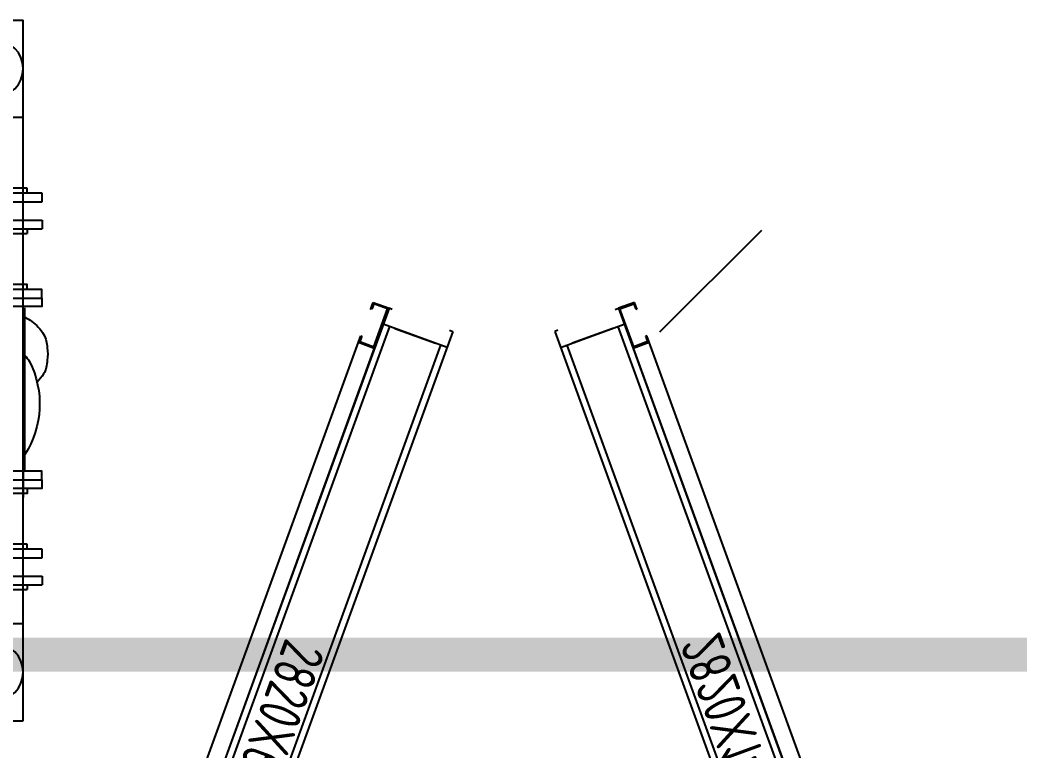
# Model space of a CAD drawing. Extents: x -3080 to 28500, y -1326 to 31609.
# Drawn here: x 2996.5 to 3291.1, y 8601.6 to 8816.8 of the extents above; entities that cross this region are included whole.
import ezdxf
from ezdxf.enums import TextEntityAlignment as Align

# ---------------------------------------------------------------- set-up
doc = ezdxf.new("R2010")
doc.units = 0
doc.header["$LTSCALE"] = 100
for name, pattern in [('188K-SM-03-F05-ARCH-PA-Y2257103$0$DASHED', [19.049999999999997, 12.7, -6.35]), ('188K-SM-03-F05-MECH-DCC-Y2257103$0$XFM1Q20-200k$0$CENTER', [2, 1.25, -0.25, 0.25, -0.25]), ('188K-SM-07-F10-MECH-CR PIPE-Y2257103$0$XFM1Q20-200k$0$CENTER', [2, 1.25, -0.25, 0.25, -0.25])]:
    doc.linetypes.add(name, pattern=pattern)
for name, color, linetype in [('0-xref', 8, 'Continuous'), ('188K-SM-03-F05-ARCH-PA-Y2257103$0$K-DIivder-3.5', 53, '188K-SM-03-F05-ARCH-PA-Y2257103$0$DASHED'), ('188K-SM-03-F05-MECH-DCC-Y2257103$0$00_DCC', 7, 'Continuous'), ('188K-SM-03-F05-MECH-DCC-Y2257103$0$XFM1Q20-200k$0$U-PCW-V', 2, 'Continuous'), ('188K-SM-07-F10-MECH-CR PIPE-Y2257103$0$00_DCC', 7, 'Continuous'), ('188K-SM-07-F10-MECH-CR PIPE-Y2257103$0$XFM1Q20-200k$0$U-PCW-V', 2, 'Continuous'), ('X-S-FAB-L05$0$S-鋼柱', 8, 'Continuous')]:
    doc.layers.add(name, color=color, linetype=linetype)
doc.layers.add('X-S-FAB-L05$0$XREF', color=8, linetype='Continuous', lineweight=0)
doc.styles.add('188K-SM-03-F05-MECH-DCC-Y2257103$0$XFM1Q20-200k$0$aa-txt', font='isocp.shx', dxfattribs={"bigfont": 'chineset.shx'})
doc.styles.add('188K-SM-07-F10-MECH-CR PIPE-Y2257103$0$XFM1Q20-200k$0$aa-txt', font='isocp.shx', dxfattribs={"bigfont": 'chineset.shx'})

# ---------------------------------------------------------------- blocks, each defined once
blk = doc.blocks.new('X-S-FAB-L05$0$SC1')
at = {"layer": 'DefPoints'}
blk.add_line((27924.99310389429, 8342.123336292521), (27954.99310389429, 8312.123336292521), dxfattribs=at)
blk = doc.blocks.new('X-S-FAB-L05$0$VC(C)')
at = {"layer": 'X-S-FAB-L05$0$S-鋼柱', "rotation": 90}
blk.add_blockref('X-S-FAB-L05$0$SC1', (11527.12773217627, -19199.99322499678), dxfattribs=at)
blk = doc.blocks.new('X-S-FAB-L05')
at = {"layer": 'X-S-FAB-L05$0$XREF'}
blk.add_blockref('X-S-FAB-L05$0$VC(C)', (0, 0), dxfattribs=at)
blk = doc.blocks.new('188K-SM-03-F05-ARCH-PA-Y2257103')
at = {"layer": '188K-SM-03-F05-ARCH-PA-Y2257103$0$K-DIivder-3.5', "linetype": 'ByBlock', "ltscale": 2, "const_width": 10, "elevation": -6.00908113596964e-08}
blk.add_lwpolyline([(2694.999958383236, 8629.988667243322), (4165.050734134289, 8629.988667243322)], dxfattribs=at)
blk = doc.blocks.new('188K-SM-03-F05-MECH-DCC-Y2257103$0$DCC-3_2.82x0.65')
at = {"layer": '188K-SM-03-F05-MECH-DCC-Y2257103$0$00_DCC'}
for p, q in [((-0.6840402866523618, -1.879385241565615), (0, 0)), ((0, 0), (4.698463103940412, -1.710100716629995)), ((-0.383338654731233, -1.988831684986963), (-0.6840402866523618, -1.879385241565615)), ((0.1912551859691121, -0.4101480823494512), (-0.383338654731233, -1.988831684986963)), ((4.288315026030432, -1.901355912138797), (0.1912551859691121, -0.4101480823494512)), ((0.2319561263752803, -13.04611039409292), (4.288315026030432, -1.901355912138797)), ((4.698463103940412, -1.710100716629995), (0.4232113123580348, -13.45625847645647)), ((-4.324445249357723, -11.72825280548454), (0.3740178545717754, -13.4383535221009)), ((-4.27525179159511, -11.74615775981533), (-3.591211504928651, -9.86677251823994)), ((0.4232113123580348, -13.45625847645647), (-4.27525179159511, -11.74615775981533)), ((-3.29050987300252, -9.97621896167334), (-3.865103713692861, -11.55490256429698)), ((-3.865103713692861, -11.55490256429698), (0.2319561263752803, -13.04611039409292)), ((-3.591211504928651, -9.86677251823994), (-3.29050987300252, -9.97621896167334))]:
    blk.add_line(p, q, dxfattribs=at)
at = {"layer": '188K-SM-03-F05-MECH-DCC-Y2257103$0$00_DCC', "color": 24}
blk.add_line((4.708983383864961, -1.713934165017008), (-91.74517958937895, -266.7056401178102), dxfattribs=at)
at = {"layer": '188K-SM-03-F05-MECH-DCC-Y2257103$0$00_DCC', "color": 40}
for p, q in [((5.648550229477223, -2.05629967529876), (4.708983383864961, -1.713934165017008)), ((4.876289523672312, -7.096499413628635), (-81.99163916164889, -245.7803336893503)), ((23.50032029606336, -8.56124437067524), (-66.44889798180611, -255.7011802568843)), ((21.78849274465028, -13.25907859872314), (2.997155832446879, -6.411768393067405)), ((21.78849274465028, -13.25907859872314), (2.997155832446879, -6.411768393067405)), ((6.383059332598805, -7.645546048172037), (18.40258924449245, -12.02530094361487)), ((22.56075345044019, -8.21887886038894), (23.50032029606336, -8.56124437067524)), ((19.90935905342303, -12.57434757814394), (-66.95856963190136, -251.2581818538747))]:
    blk.add_line(p, q, dxfattribs=at)
at = {"layer": '188K-SM-03-F05-MECH-DCC-Y2257103$0$00_DCC', "color": 3}
for p, q in [((-92.16839090172653, -253.249381641358), (-4.324445249357723, -11.72825280548454)), ((0.3740178545717754, -13.4383535221009), (-87.46992779780794, -254.9594823579819))]:
    blk.add_line(p, q, dxfattribs=at)
at = {"layer": '188K-SM-03-F05-MECH-DCC-Y2257103$0$00_DCC'}
blk.add_lwpolyline([(-0.8343911060301252, -1.824662018588015), (-0.6840402867069315, -1.879385241535601)], dxfattribs=at)
at = {"layer": '188K-SM-03-F05-MECH-DCC-Y2257103$0$00_DCC', "color": 40, "style": '188K-SM-03-F05-MECH-DCC-Y2257103$0$XFM1Q20-200k$0$aa-txt', "width": 0.8}
blk.add_text('2820X650', height=12.49999999999998, rotation=249.9789405678911, dxfattribs=at).set_placement((-28.79800663279684, -125.2623276457091), align=Align.MIDDLE)
blk = doc.blocks.new('188K-SM-03-F05-MECH-DCC-Y2257103$0$DCC-2_2.82x1.4')
at = {"layer": '188K-SM-03-F05-MECH-DCC-Y2257103$0$00_DCC', "color": 4}
for p, q in [((-0.001837781681388151, 25.0111966090094), (262.9981622183295, 25.11008358289791)), ((-0.001837781697759056, 24.01119660899531), (-0.001837781681388151, 25.0111966090094)), ((4.998162218318157, 25.01119660892164), (4.998162217967547, 5.011196608911177)), ((4.998162218318157, 25.01119660892164), (4.998162217967547, 5.011196608911177)), ((4.998162218272682, 23.01119660890936), (258.9981622182913, 23.11008358295976)), ((4.998162218023936, 8.614882196553026), (4.998162218260404, 21.40751102127297)), ((-0.001837782020174927, 6.011196609004855), (-0.001837782036091085, 5.011196609003036)), ((4.998162217996651, 7.011196608915725), (258.9981622180057, 7.110083582966126))]:
    blk.add_line(p, q, dxfattribs=at)
at = {"layer": '188K-SM-03-F05-MECH-DCC-Y2257103$0$00_DCC', "color": 24}
blk.add_line((-0.001837782036091085, 5.011196609003036), (281.9981622179766, 5.110083582553671), dxfattribs=at)
at = {"layer": '188K-SM-03-F05-MECH-DCC-Y2257103$0$00_DCC'}
for p, q in [((-0.001837782040183811, 4.999999662265964), (12.4981613736054, 5.004594117345732)), ((-2.273736754432321e-12, -4.547473508864641e-13), (-0.001837782040183811, 4.999999662265964)), ((12.17827901296369, 4.684476528041159), (0.3182798146899586, 4.680117309070283)), ((0.3182798146899586, 4.680117309070283), (0.3198823606307997, 0.320117589286383)), ((12.17988155890089, 0.3244768082486189), (12.17827901296369, 4.684476528041159)), ((12.4981613736054, 5.004594117345732), (12.4999991556374, 0.004594455063397618)), ((12.50001839744436, -0.04775612569710574), (12.49818061539736, 4.952243536554306)), ((1.999999864894562, 0.0007351128110713034), (-2.273736754432321e-12, -4.547473508864641e-13)), ((0.3198823606307997, 0.320117589286383), (1.999882246853304, 0.3207350840352774)), ((1.999882246853304, 0.3207350840352774), (1.999999864894562, 0.0007351128110713034)), ((10.49988167269476, 0.323859313495177), (12.17988155890089, 0.3244768082486189)), ((10.49999929072646, 0.003859342262330756), (10.49988167269476, 0.323859313495177)), ((12.4999991556374, 0.004594455063397618), (10.49999929072646, 0.003859342262330756))]:
    blk.add_line(p, q, dxfattribs=at)
at = {"layer": '188K-SM-03-F05-MECH-DCC-Y2257103$0$00_DCC', "color": 3}
for p, q in [((12.49818061539736, 4.952243536554306), (269.4981630623333, 5.105489127462533)), ((269.5000008443694, 0.1054894652188523), (12.50001839744436, -0.04775612569710574))]:
    blk.add_line(p, q, dxfattribs=at)
at = {"layer": '188K-SM-03-F05-MECH-DCC-Y2257103$0$00_DCC'}
blk.add_lwpolyline([(2.000058673894728, -0.1592648764458318), (1.999999864885012, 0.0007351127492256637)], dxfattribs=at)
at = {"layer": '188K-SM-03-F05-MECH-DCC-Y2257103$0$00_DCC', "color": 4, "style": '188K-SM-03-F05-MECH-DCC-Y2257103$0$XFM1Q20-200k$0$aa-txt', "width": 0.8}
blk.add_text('2820X1400', height=12.49999999999998, rotation=359.9999999992183, dxfattribs=at).set_placement((127.5517742960401, 15.82784846955064), align=Align.MIDDLE)
blk = doc.blocks.new('188K-SM-03-F05-MECH-DCC-Y2257103$0$XFM1Q20-200k$0$BV-150V-T1')
at = {"color": 0, "linetype": 'ByBlock'}
for p, q in [((-2.700000000013461, 13.97002961120234), (-5.24000000002161, 13.97002961120234)), ((-5.240000000007058, -13.96997038879636), (-5.24000000002161, 13.97002961120234)), ((2.699999999980719, 13.97002961120597), (5.239999999988868, 13.97002961120597)), ((5.239999999988868, 13.97002961120597), (5.239999999988868, -13.96997038879636)), ((-5.24000000002161, 9.60440461120379), (-6.668750000013461, 9.60440461120379)), ((-6.668750000013461, -9.60434538879781), (-6.668750000013461, 9.60440461120379)), ((5.239999999988868, 9.60440461120379), (6.668749999980719, 9.60440461120379)), ((6.668749999980719, 9.60440461120379), (6.668749999980719, -9.60434538879781)), ((2.699999999980719, -8.413755972047511), (-2.700000000013461, -8.413744010154915)), ((-5.240000000007058, -9.60434538879781), (-6.668750000013461, -9.60434538879781)), ((5.239999999988868, -9.60434538879781), (6.668749999980719, -9.60434538879781)), ((-2.700000000013461, -13.96997038879636), (-5.240000000007058, -13.96997038879636)), ((2.699999999980719, -13.96997038879636), (5.239999999988868, -13.96997038879636))]:
    blk.add_line(p, q, dxfattribs=at)
blk.add_lwpolyline([(-2.669350305091939, 7.503234175172111), (-2.669350305062835, 24.03064373923553, -0.9999999999999998), (2.669362216503941, 24.03064373923553), (2.669362216474838, 7.684066537149192, 0.02876528395167714), (2.867619961951277, 4.240789232855604), (3.323998192892759, 0.2908121594446129, -1.044613628072348), (-3.336695325982873, 2.182787284255028e-11), (-2.867609755965532, 4.05994211028883, 0.02876540787758086)], format="xyb", close=True, dxfattribs=at)
for points in [[(-2.699999999998909, 13.97002961120234), (-2.699999999998909, 6.147489991621114)], [(2.69999999999709, 13.97002961120597), (2.700000000000728, 6.32858568613301)], [(-2.699999999998909, -1.960493738435616), (-2.699999999998909, -13.96997038879272)], [(2.700000000004366, -1.96049373842834), (2.700000000009823, -13.96997038879272)]]:
    blk.add_lwpolyline(points, dxfattribs=at)
blk = doc.blocks.new('188K-SM-03-F05-MECH-DCC-Y2257103$0$XFM1Q20-200k$0$YS-06-B')
at = {"layer": '188K-SM-03-F05-MECH-DCC-Y2257103$0$XFM1Q20-200k$0$U-PCW-V', "color": 0}
for p, q in [((54.96874999999682, 8.889999999975771), (6.858750000116288, 8.889999999975771)), ((54.96874999999682, -8.8899999999785), (6.858750000118107, -8.8899999999785))]:
    blk.add_line(p, q, dxfattribs=at)
for points in [[(18.60390202939425, 15.46062992121915, 0.1332561510786462), (14.63326767351145, 14.38327623111854, 0.1067562697216226), (10.87358706879559, 10.93231625870794, 0.03677731783720287), (9.643919520946383, 8.889999999975771, 0.03677731783720287)], [(28.75975283668276, 12.48789865529852, 0.06433672389640001), (26.30949779628327, 14.38327623111854, 0.1332561510788767), (22.33886344038865, 15.46062992121915)], [(9.64391952095275, -8.8899999999785, 0.03677731783710256), (10.87358706879559, -10.93231625870703, 0.1067562697216254), (14.63326767351145, -14.38327623112127, 0.1332561510788777), (18.60390203215547, -15.46062992121733)], [(22.33886344038865, -15.46062992121733, 0.1332561510788697), (26.30949779628327, -14.38327623112127, 0.06433672390532523), (28.75975283698654, -12.48789865499475, 0.06433672390532523)]]:
    blk.add_lwpolyline(points, format="xyb", dxfattribs=at)
for points in [[(3.96875, -13.8493499999754), (1.428750000000036, -13.8493499999754), (1.428749999979118, 13.84934999997267), (3.96875, 13.84934999997267), (3.96875, -13.8493499999754)], [(3.96875, -13.8493499999754), (6.508749999999964, -13.8493499999754), (6.508750000020882, 13.84934999997267), (3.96875, 13.84934999997267), (3.96875, -13.8493499999754)], [(57.50875000000724, -13.8493499999754), (54.96875000000728, -13.8493499999754), (54.96874999998636, 13.84934999997267), (57.50875000000724, 13.84934999997267), (57.50875000000724, -13.8493499999754)], [(57.50875000000724, -13.8493499999754), (60.0487500000072, -13.8493499999754), (60.04875000002812, 13.84934999997267), (57.50875000000724, 13.84934999997267), (57.50875000000724, -13.8493499999754)], [(1.428750000000036, -9.604375000000346), (0, -9.604375000000346), (0, 9.60437499999989), (1.428750000000036, 9.60437499999989)], [(60.0487500000072, -9.604375000000346), (61.47750000000724, -9.604375000000346), (61.47750000000724, 9.60437499999989), (60.0487500000072, 9.60437499999989)]]:
    blk.add_lwpolyline(points, dxfattribs=at)
for centre, radius, start, end in [((20.47138273489372, 4.271564412884345), 11.34383846563369, 80.52454269727328, 99.47545730272674), ((35.17645015838525, -14.34477708810618), 27.58924594933834, 57.36975663118593, 116.923404563642), ((29.03429477085638, 5.911715561524034e-12), 12.06121189564149, 121.7692685390491, 132.5172818990665), ((29.03429477085638, 5.911715561524034e-12), 12.06121189564149, 227.4827181010072, 238.2307314615005), ((35.17645015838525, 14.34477708810709), 27.58924594933834, 243.0765954369174, 302.6302433687781), ((20.47138273489372, -4.271564412919815), 11.34383846563369, 260.5245426972733, 279.4754573027267)]:
    blk.add_arc(centre, radius, start, end, dxfattribs=at)
blk = doc.blocks.new('188K-SM-03-F05-MECH-DCC-Y2257103$0$DCC-閥站(入)')
at = {"layer": '188K-SM-03-F05-MECH-DCC-Y2257103$0$00_DCC', "color": 4}
for p, q in [((-8.413749999977654, 206.2562499997323, -5.380612678697801e-05), (-8.413749999983565, 0, -5.380578637533218e-05)), ((-8.413750000001073, 206.2562499997323), (8.4137500000013, 206.2562499997323)), ((8.413749999983793, 206.2562499997323, -5.380610232268522e-05), (8.413749999978108, 0, -5.380560684565143e-05)), ((-8.413750000001073, 177.6812499997322), (8.4137500000013, 177.6812499997322)), ((8.4137500000013, 112.0309198502102, -5.380542260475506e-05), (8.4137500000013, 140.6059198502103, -5.380542260475506e-05)), ((-8.413750000001073, 28.57500000000005), (8.4137500000013, 28.57500000000005)), ((-8.413750000001073, 0), (8.4137500000013, 0))]:
    blk.add_line(p, q, dxfattribs=at)
at = {"layer": '188K-SM-03-F05-MECH-DCC-Y2257103$0$00_DCC', "color": 4, "linetype": '188K-SM-03-F05-MECH-DCC-Y2257103$0$XFM1Q20-200k$0$CENTER'}
blk.add_line((-5.684341886080801e-12, 0, -5.380610429000743e-05), (-5.684341886080801e-12, 206.2562499997323, -5.380645954431526e-05), dxfattribs=at)
at = {"layer": '188K-SM-03-F05-MECH-DCC-Y2257103$0$00_DCC', "color": 4}
for centre in [(-5.684341886080801e-12, 191.9687499997613), (-5.684341886080801e-12, 14.28750000002913)]:
    blk.add_circle(centre, 8.413749999983702, dxfattribs=at)
at = {"layer": '188K-SM-03-F05-MECH-DCC-Y2257103$0$00_DCC', "color": 4, "rotation": 90}
for name, p in [('188K-SM-03-F05-MECH-DCC-Y2257103$0$XFM1Q20-200k$0$BV-150V-T1', (2.961120935651707e-05, 161.0124999997497)), ('188K-SM-03-F05-MECH-DCC-Y2257103$0$XFM1Q20-200k$0$YS-06-B', (2.273736754432321e-13, 77.866249999724)), ('188K-SM-03-F05-MECH-DCC-Y2257103$0$XFM1Q20-200k$0$BV-150V-T1', (2.96112034448015e-05, 56.19749999974442))]:
    blk.add_blockref(name, p, dxfattribs=at)
blk = doc.blocks.new('188K-SM-03-F05-MECH-DCC-Y2257103')
at = {"layer": '188K-SM-03-F05-MECH-DCC-Y2257103$0$00_DCC', "xscale": -1}
for name, p, rotation in [('188K-SM-03-F05-MECH-DCC-Y2257103$0$DCC-閥站(入)', (2989.077038185744, 8816.821931899744, 5.380628191716135e-05), 180), ('188K-SM-03-F05-MECH-DCC-Y2257103$0$DCC-2_2.82x1.4', (3177.521321471213, 8733.693806899868), 110.021059431338)]:
    blk.add_blockref(name, p, dxfattribs=dict(at, rotation=rotation))
at = {"layer": '188K-SM-03-F05-MECH-DCC-Y2257103$0$00_DCC'}
blk.add_blockref('188K-SM-03-F05-MECH-DCC-Y2257103$0$DCC-3_2.82x0.65', (3100.520680879024, 8733.69380689987), dxfattribs=at)
blk = doc.blocks.new('188K-SM-07-F10-MECH-CR PIPE-Y2257103$0$DCC-3_2.82x0.65')
at = {"layer": '188K-SM-07-F10-MECH-CR PIPE-Y2257103$0$00_DCC'}
for p, q in [((-0.6840402866523618, -1.879385241565615), (0, 0)), ((0, 0), (4.698463103940412, -1.710100716629995)), ((-0.383338654731233, -1.988831684986963), (-0.6840402866523618, -1.879385241565615)), ((0.1912551859691121, -0.4101480823494512), (-0.383338654731233, -1.988831684986963)), ((4.288315026030432, -1.901355912138797), (0.1912551859691121, -0.4101480823494512)), ((0.2319561263752803, -13.04611039409292), (4.288315026030432, -1.901355912138797)), ((4.698463103940412, -1.710100716629995), (0.4232113123580348, -13.45625847645647)), ((-4.324445249357723, -11.72825280548454), (0.3740178545717754, -13.4383535221009)), ((-4.27525179159511, -11.74615775981533), (-3.591211504928651, -9.86677251823994)), ((0.4232113123580348, -13.45625847645647), (-4.27525179159511, -11.74615775981533)), ((-3.29050987300252, -9.97621896167334), (-3.865103713692861, -11.55490256429698)), ((-3.865103713692861, -11.55490256429698), (0.2319561263752803, -13.04611039409292)), ((-3.591211504928651, -9.86677251823994), (-3.29050987300252, -9.97621896167334))]:
    blk.add_line(p, q, dxfattribs=at)
at = {"layer": '188K-SM-07-F10-MECH-CR PIPE-Y2257103$0$00_DCC', "color": 24}
blk.add_line((4.708983383864961, -1.713934165017008), (-91.74517958937895, -266.7056401178102), dxfattribs=at)
at = {"layer": '188K-SM-07-F10-MECH-CR PIPE-Y2257103$0$00_DCC', "color": 40}
for p, q in [((5.648550229477223, -2.05629967529876), (4.708983383864961, -1.713934165017008)), ((4.876289523672312, -7.096499413628635), (-81.99163916164889, -245.7803336893503)), ((23.50032029606336, -8.56124437067524), (-66.44889798180611, -255.7011802568843)), ((21.78849274465028, -13.25907859872314), (2.997155832446879, -6.411768393067405)), ((21.78849274465028, -13.25907859872314), (2.997155832446879, -6.411768393067405)), ((6.383059332598805, -7.645546048172037), (18.40258924449245, -12.02530094361487)), ((22.56075345044019, -8.21887886038894), (23.50032029606336, -8.56124437067524)), ((19.90935905342303, -12.57434757814394), (-66.95856963190136, -251.2581818538747))]:
    blk.add_line(p, q, dxfattribs=at)
at = {"layer": '188K-SM-07-F10-MECH-CR PIPE-Y2257103$0$00_DCC', "color": 3}
for p, q in [((-92.16839090172653, -253.249381641358), (-4.324445249357723, -11.72825280548454)), ((0.3740178545717754, -13.4383535221009), (-87.46992779780794, -254.9594823579819))]:
    blk.add_line(p, q, dxfattribs=at)
at = {"layer": '188K-SM-07-F10-MECH-CR PIPE-Y2257103$0$00_DCC'}
blk.add_lwpolyline([(-0.8343911060301252, -1.824662018588015), (-0.6840402867069315, -1.879385241535601)], dxfattribs=at)
at = {"layer": '188K-SM-07-F10-MECH-CR PIPE-Y2257103$0$00_DCC', "color": 40, "style": '188K-SM-07-F10-MECH-CR PIPE-Y2257103$0$XFM1Q20-200k$0$aa-txt', "width": 0.8}
blk.add_text('2820X650', height=12.49999999999998, rotation=249.9789405678911, dxfattribs=at).set_placement((-28.79800663279684, -125.2623276457091), align=Align.MIDDLE)
blk = doc.blocks.new('188K-SM-07-F10-MECH-CR PIPE-Y2257103$0$DCC-2_2.82x1.4')
at = {"layer": '188K-SM-07-F10-MECH-CR PIPE-Y2257103$0$00_DCC', "color": 4}
for p, q in [((-0.001837781681388151, 25.0111966090094), (262.9981622183295, 25.11008358289791)), ((-0.001837781697759056, 24.01119660899531), (-0.001837781681388151, 25.0111966090094)), ((4.998162218318157, 25.01119660892164), (4.998162217967547, 5.011196608911177)), ((4.998162218318157, 25.01119660892164), (4.998162217967547, 5.011196608911177)), ((4.998162218272682, 23.01119660890936), (258.9981622182913, 23.11008358295976)), ((4.998162218023936, 8.614882196553026), (4.998162218260404, 21.40751102127297)), ((-0.001837782020174927, 6.011196609004855), (-0.001837782036091085, 5.011196609003036)), ((4.998162217996651, 7.011196608915725), (258.9981622180057, 7.110083582966126))]:
    blk.add_line(p, q, dxfattribs=at)
at = {"layer": '188K-SM-07-F10-MECH-CR PIPE-Y2257103$0$00_DCC', "color": 24}
blk.add_line((-0.001837782036091085, 5.011196609003036), (281.9981622179766, 5.110083582553671), dxfattribs=at)
at = {"layer": '188K-SM-07-F10-MECH-CR PIPE-Y2257103$0$00_DCC'}
for p, q in [((-0.001837782040183811, 4.999999662265964), (12.4981613736054, 5.004594117345732)), ((-2.273736754432321e-12, -4.547473508864641e-13), (-0.001837782040183811, 4.999999662265964)), ((12.17827901296369, 4.684476528041159), (0.3182798146899586, 4.680117309070283)), ((0.3182798146899586, 4.680117309070283), (0.3198823606307997, 0.320117589286383)), ((12.17988155890089, 0.3244768082486189), (12.17827901296369, 4.684476528041159)), ((12.4981613736054, 5.004594117345732), (12.4999991556374, 0.004594455063397618)), ((12.50001839744436, -0.04775612569710574), (12.49818061539736, 4.952243536554306)), ((1.999999864894562, 0.0007351128110713034), (-2.273736754432321e-12, -4.547473508864641e-13)), ((0.3198823606307997, 0.320117589286383), (1.999882246853304, 0.3207350840352774)), ((1.999882246853304, 0.3207350840352774), (1.999999864894562, 0.0007351128110713034)), ((10.49988167269476, 0.323859313495177), (12.17988155890089, 0.3244768082486189)), ((10.49999929072646, 0.003859342262330756), (10.49988167269476, 0.323859313495177)), ((12.4999991556374, 0.004594455063397618), (10.49999929072646, 0.003859342262330756))]:
    blk.add_line(p, q, dxfattribs=at)
at = {"layer": '188K-SM-07-F10-MECH-CR PIPE-Y2257103$0$00_DCC', "color": 3}
for p, q in [((12.49818061539736, 4.952243536554306), (269.4981630623333, 5.105489127462533)), ((269.5000008443694, 0.1054894652188523), (12.50001839744436, -0.04775612569710574))]:
    blk.add_line(p, q, dxfattribs=at)
at = {"layer": '188K-SM-07-F10-MECH-CR PIPE-Y2257103$0$00_DCC'}
blk.add_lwpolyline([(2.000058673894728, -0.1592648764458318), (1.999999864885012, 0.0007351127492256637)], dxfattribs=at)
at = {"layer": '188K-SM-07-F10-MECH-CR PIPE-Y2257103$0$00_DCC', "color": 4, "style": '188K-SM-07-F10-MECH-CR PIPE-Y2257103$0$XFM1Q20-200k$0$aa-txt', "width": 0.8}
blk.add_text('2820X1400', height=12.49999999999998, rotation=359.9999999992183, dxfattribs=at).set_placement((127.5517742960401, 15.82784846955064), align=Align.MIDDLE)
blk = doc.blocks.new('188K-SM-07-F10-MECH-CR PIPE-Y2257103$0$XFM1Q20-200k$0$BV-150V-T1')
at = {"color": 0, "linetype": 'ByBlock'}
for p, q in [((-2.700000000013461, 13.97002961120234), (-5.24000000002161, 13.97002961120234)), ((-5.240000000007058, -13.96997038879636), (-5.24000000002161, 13.97002961120234)), ((2.699999999980719, 13.97002961120597), (5.239999999988868, 13.97002961120597)), ((5.239999999988868, 13.97002961120597), (5.239999999988868, -13.96997038879636)), ((-5.24000000002161, 9.60440461120379), (-6.668750000013461, 9.60440461120379)), ((-6.668750000013461, -9.60434538879781), (-6.668750000013461, 9.60440461120379)), ((5.239999999988868, 9.60440461120379), (6.668749999980719, 9.60440461120379)), ((6.668749999980719, 9.60440461120379), (6.668749999980719, -9.60434538879781)), ((2.699999999980719, -8.413755972047511), (-2.700000000013461, -8.413744010154915)), ((-5.240000000007058, -9.60434538879781), (-6.668750000013461, -9.60434538879781)), ((5.239999999988868, -9.60434538879781), (6.668749999980719, -9.60434538879781)), ((-2.700000000013461, -13.96997038879636), (-5.240000000007058, -13.96997038879636)), ((2.699999999980719, -13.96997038879636), (5.239999999988868, -13.96997038879636))]:
    blk.add_line(p, q, dxfattribs=at)
blk.add_lwpolyline([(-2.669350305091939, 7.503234175172111), (-2.669350305062835, 24.03064373923553, -0.9999999999999998), (2.669362216503941, 24.03064373923553), (2.669362216474838, 7.684066537149192, 0.02876528395167714), (2.867619961951277, 4.240789232855604), (3.323998192892759, 0.2908121594446129, -1.044613628072348), (-3.336695325982873, 2.182787284255028e-11), (-2.867609755965532, 4.05994211028883, 0.02876540787758086)], format="xyb", close=True, dxfattribs=at)
for points in [[(-2.699999999998909, 13.97002961120234), (-2.699999999998909, 6.147489991621114)], [(2.69999999999709, 13.97002961120597), (2.700000000000728, 6.32858568613301)], [(-2.699999999998909, -1.960493738435616), (-2.699999999998909, -13.96997038879272)], [(2.700000000004366, -1.96049373842834), (2.700000000009823, -13.96997038879272)]]:
    blk.add_lwpolyline(points, dxfattribs=at)
blk = doc.blocks.new('188K-SM-07-F10-MECH-CR PIPE-Y2257103$0$XFM1Q20-200k$0$YS-06-B')
at = {"layer": '188K-SM-07-F10-MECH-CR PIPE-Y2257103$0$XFM1Q20-200k$0$U-PCW-V', "color": 0}
for p, q in [((54.96874999999682, 8.889999999975771), (6.858750000116288, 8.889999999975771)), ((54.96874999999682, -8.8899999999785), (6.858750000118107, -8.8899999999785))]:
    blk.add_line(p, q, dxfattribs=at)
for points in [[(18.60390202939425, 15.46062992121915, 0.1332561510786462), (14.63326767351145, 14.38327623111854, 0.1067562697216226), (10.87358706879559, 10.93231625870794, 0.03677731783720287), (9.643919520946383, 8.889999999975771, 0.03677731783720287)], [(28.75975283668276, 12.48789865529852, 0.06433672389640001), (26.30949779628327, 14.38327623111854, 0.1332561510788767), (22.33886344038865, 15.46062992121915)], [(9.64391952095275, -8.8899999999785, 0.03677731783710256), (10.87358706879559, -10.93231625870703, 0.1067562697216254), (14.63326767351145, -14.38327623112127, 0.1332561510788777), (18.60390203215547, -15.46062992121733)], [(22.33886344038865, -15.46062992121733, 0.1332561510788697), (26.30949779628327, -14.38327623112127, 0.06433672390532523), (28.75975283698654, -12.48789865499475, 0.06433672390532523)]]:
    blk.add_lwpolyline(points, format="xyb", dxfattribs=at)
for points in [[(3.96875, -13.8493499999754), (1.428750000000036, -13.8493499999754), (1.428749999979118, 13.84934999997267), (3.96875, 13.84934999997267), (3.96875, -13.8493499999754)], [(3.96875, -13.8493499999754), (6.508749999999964, -13.8493499999754), (6.508750000020882, 13.84934999997267), (3.96875, 13.84934999997267), (3.96875, -13.8493499999754)], [(57.50875000000724, -13.8493499999754), (54.96875000000728, -13.8493499999754), (54.96874999998636, 13.84934999997267), (57.50875000000724, 13.84934999997267), (57.50875000000724, -13.8493499999754)], [(57.50875000000724, -13.8493499999754), (60.0487500000072, -13.8493499999754), (60.04875000002812, 13.84934999997267), (57.50875000000724, 13.84934999997267), (57.50875000000724, -13.8493499999754)], [(1.428750000000036, -9.604375000000346), (0, -9.604375000000346), (0, 9.60437499999989), (1.428750000000036, 9.60437499999989)], [(60.0487500000072, -9.604375000000346), (61.47750000000724, -9.604375000000346), (61.47750000000724, 9.60437499999989), (60.0487500000072, 9.60437499999989)]]:
    blk.add_lwpolyline(points, dxfattribs=at)
for centre, radius, start, end in [((20.47138273489372, 4.271564412884345), 11.34383846563369, 80.52454269727328, 99.47545730272674), ((35.17645015838525, -14.34477708810618), 27.58924594933834, 57.36975663118593, 116.923404563642), ((29.03429477085638, 5.911715561524034e-12), 12.06121189564149, 121.7692685390491, 132.5172818990665), ((29.03429477085638, 5.911715561524034e-12), 12.06121189564149, 227.4827181010072, 238.2307314615005), ((35.17645015838525, 14.34477708810709), 27.58924594933834, 243.0765954369174, 302.6302433687781), ((20.47138273489372, -4.271564412919815), 11.34383846563369, 260.5245426972733, 279.4754573027267)]:
    blk.add_arc(centre, radius, start, end, dxfattribs=at)
blk = doc.blocks.new('188K-SM-07-F10-MECH-CR PIPE-Y2257103$0$DCC-閥站(入)')
at = {"layer": '188K-SM-07-F10-MECH-CR PIPE-Y2257103$0$00_DCC', "color": 4}
for p, q in [((-8.413749999977654, 206.2562499997323, -5.380612678697801e-05), (-8.413749999983565, 0, -5.380578637533218e-05)), ((-8.413750000001073, 206.2562499997323), (8.4137500000013, 206.2562499997323)), ((8.413749999983793, 206.2562499997323, -5.380610232268522e-05), (8.413749999978108, 0, -5.380560684565143e-05)), ((-8.413750000001073, 177.6812499997322), (8.4137500000013, 177.6812499997322)), ((8.4137500000013, 112.0309198502102, -5.380542260475506e-05), (8.4137500000013, 140.6059198502103, -5.380542260475506e-05)), ((-8.413750000001073, 28.57500000000005), (8.4137500000013, 28.57500000000005)), ((-8.413750000001073, 0), (8.4137500000013, 0))]:
    blk.add_line(p, q, dxfattribs=at)
at = {"layer": '188K-SM-07-F10-MECH-CR PIPE-Y2257103$0$00_DCC', "color": 4, "linetype": '188K-SM-07-F10-MECH-CR PIPE-Y2257103$0$XFM1Q20-200k$0$CENTER'}
blk.add_line((-5.684341886080801e-12, 0, -5.380610429000743e-05), (-5.684341886080801e-12, 206.2562499997323, -5.380645954431526e-05), dxfattribs=at)
at = {"layer": '188K-SM-07-F10-MECH-CR PIPE-Y2257103$0$00_DCC', "color": 4}
for centre in [(-5.684341886080801e-12, 191.9687499997613), (-5.684341886080801e-12, 14.28750000002913)]:
    blk.add_circle(centre, 8.413749999983702, dxfattribs=at)
at = {"layer": '188K-SM-07-F10-MECH-CR PIPE-Y2257103$0$00_DCC', "color": 4, "rotation": 90}
for name, p in [('188K-SM-07-F10-MECH-CR PIPE-Y2257103$0$XFM1Q20-200k$0$BV-150V-T1', (2.961120935651707e-05, 161.0124999997497)), ('188K-SM-07-F10-MECH-CR PIPE-Y2257103$0$XFM1Q20-200k$0$YS-06-B', (2.273736754432321e-13, 77.866249999724)), ('188K-SM-07-F10-MECH-CR PIPE-Y2257103$0$XFM1Q20-200k$0$BV-150V-T1', (2.96112034448015e-05, 56.19749999974442))]:
    blk.add_blockref(name, p, dxfattribs=at)
blk = doc.blocks.new('188K-SM-07-F10-MECH-CR PIPE-Y2257103')
at = {"layer": '188K-SM-07-F10-MECH-CR PIPE-Y2257103$0$00_DCC', "xscale": -1}
for name, p, rotation in [('188K-SM-07-F10-MECH-CR PIPE-Y2257103$0$DCC-閥站(入)', (2989.077038185744, 8816.821931899744, 5.380628191716135e-05), 180), ('188K-SM-07-F10-MECH-CR PIPE-Y2257103$0$DCC-2_2.82x1.4', (3177.521321471213, 8733.693806899868), 110.021059431338)]:
    blk.add_blockref(name, p, dxfattribs=dict(at, rotation=rotation))
at = {"layer": '188K-SM-07-F10-MECH-CR PIPE-Y2257103$0$00_DCC'}
blk.add_blockref('188K-SM-07-F10-MECH-CR PIPE-Y2257103$0$DCC-3_2.82x0.65', (3100.520680879024, 8733.69380689987), dxfattribs=at)

msp = doc.modelspace()

# ---------------------------------------------------------------- block references
at = {"layer": '0-xref'}
for name in ['X-S-FAB-L05', '188K-SM-03-F05-MECH-DCC-Y2257103', '188K-SM-03-F05-ARCH-PA-Y2257103']:
    msp.add_blockref(name, (0, 0), dxfattribs=at)

# ---------------------------------------------------------------- next in the draw order: block references
msp.add_blockref('188K-SM-07-F10-MECH-CR PIPE-Y2257103', (0, 0), dxfattribs=at)

doc.saveas('drawing.dxf')
